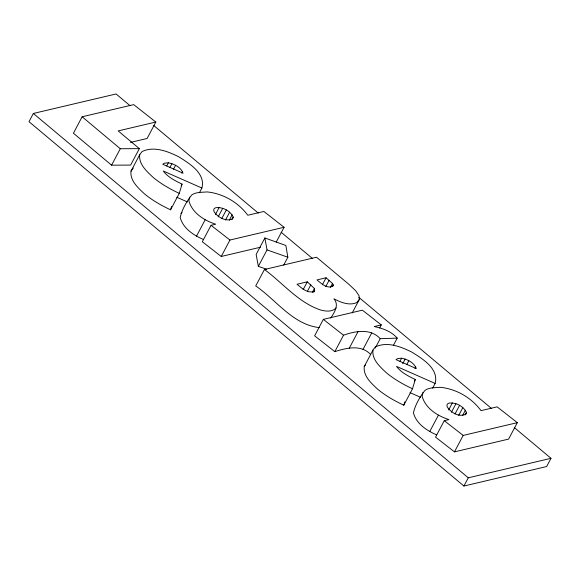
<?xml version="1.0" encoding="UTF-8"?>
<svg xmlns="http://www.w3.org/2000/svg" width="580" height="580" viewBox="0 0 580 580"><rect width="100%" height="100%" fill="white"/><g stroke="black" fill="none" stroke-linecap="round" stroke-linejoin="round"><path stroke-width="0.87" d="M131 171.158C129.855 180.684 138.127 187.891 144.405 193.807C152.293 200.368 161.298 205.472 170.563 209.822L179.271 193.379L182.047 184.106C175.196 180.793 167.924 177.226 163.263 171.006L201.905 188.043C205.835 173.29 189.232 163.357 178.582 156.709C167.656 151.293 153.823 145.812 142.035 151.59L139.707 154.715L131 171.158L133.327 168.033M139.707 154.715C138.555 164.242 146.834 171.448 153.113 177.364C161.001 183.925 170.005 189.029 179.271 193.379M364.24 366.546C363.087 376.079 371.367 383.286 377.638 389.202C385.526 395.756 394.538 400.86 403.796 405.21L412.503 388.767L415.28 379.494C408.429 376.188 401.157 372.621 396.495 366.393L435.138 383.431C439.067 368.684 422.472 358.752 411.822 352.103C400.889 346.688 387.063 341.2 375.274 346.978L372.947 350.102L364.24 366.546L365.632 364.675M372.947 350.102C371.795 359.636 380.067 366.843 386.345 372.759C394.233 379.313 403.245 384.417 412.503 388.767M276.203 242.15L284.084 227.273L263.871 211.461L247.805 215.245C238.257 202.347 223.104 193.524 207.111 191.922C201.97 192.437 196.265 191.864 191.799 194.916C186.673 201.354 182.084 209.3 180.184 217.391C183.004 228.404 193.64 235.255 203.479 239.518M189.674 197.113L188.892 200.948C192.263 213.034 204.334 220.596 215.716 224.199L211.033 225.308L202.326 241.751L221.241 256.476L260.529 247.21M422.914 392.5L422.131 396.336C425.495 408.429 437.574 415.99 448.956 419.594L444.265 420.696L435.565 437.139L454.474 451.863L508.609 439.103L517.316 422.661L497.111 406.848L481.037 410.64C471.489 397.742 456.344 388.919 440.351 387.31C435.203 387.824 429.504 387.259 425.038 390.311C419.905 396.749 415.324 404.695 413.424 412.779C416.237 423.799 426.873 430.65 436.711 434.906M333.254 284.961L332.964 286.092C327.033 289.246 321.276 283.417 317.006 279.923L326.083 277.784L332.507 283.461L333.254 284.961L332.427 286.527M330.716 318.079C334.464 312.286 339.409 305.036 333.892 298.78C340.677 302.347 349.153 305.914 356.7 302.615L359.281 299.592L359.049 295.742L355.7 290.761L348.928 284.36L316.528 257.223L264.437 269.497L255.729 285.94C276.051 299.838 292.943 324.662 319.217 327.591M233.211 217.058L232.71 218.798C226.156 222.096 218.029 217.449 214.165 211.838A11.027 4.763 27.9 0 1 216.079 207.662C222.821 206.944 230.362 210.852 233.211 217.058L231.964 219.407M466.443 412.452L465.943 414.185C459.389 417.484 451.269 412.844 447.397 407.233A11.027 4.763 27.9 0 1 449.319 403.049C456.054 402.339 463.601 406.247 466.443 412.452L465.203 414.801M170.563 209.822L171.571 206.444M403.796 405.21L404.811 401.838M129.949 105.589L116.08 93.967L33.35 113.462L29 121.684L463.92 486.033L546.65 466.537L551 458.316L514.235 427.518M82.135 116.776L73.428 133.219L111.578 165.177L130.638 165.09L139.345 148.647L118.168 130.913L155.817 122.039L133.697 104.625L82.135 116.776L120.285 148.734L139.345 148.647M111.578 165.177L120.285 148.734M155.817 122.039L147.11 138.482L130.478 142.404M166.728 165.931L168.388 162.799C174.225 163.951 180.982 167.272 183.055 173.188L162.755 164.242L164.51 163.161L168.388 162.799M169.868 167.533L171.941 163.618M173.529 169.201L175.602 165.285M181.75 173.108L182.577 171.542M181.214 185.673L182.047 184.106M199.418 192.741L201.905 188.043M196.468 236.219L205.175 219.776M215.419 214.535L219.153 207.488M218.152 216.92L222.713 208.307M221.777 218.551L226.338 209.938M225.475 220.045L229.622 212.215M229.26 220.284L232.16 214.803M221.241 256.476L229.941 240.033L284.084 227.273M283.707 265.067L287.854 257.237L285.846 245.463L264.857 237.974L256.15 254.417L258.339 266.343L266.662 269.279M258.339 266.343L267.046 249.9L264.857 237.974M303.13 289.666L307.277 281.837L314.411 288.499L314.614 290.711L313.78 292.276M307.523 291.087L310.844 284.824M312.344 292.414L314.411 288.499M322.357 284.831L326.083 277.784M325.779 286.571L329.099 280.307M330.44 287.375L332.507 283.461M379.625 328.033L381.285 324.901L362.377 310.177L323.328 319.377L314.621 335.82L334.827 351.632C346.202 348.022 360.695 344.353 370.236 354.068M352.234 312.903L359.281 299.592M334.827 351.632L343.534 335.189C355.438 330.984 370.649 328.149 380.219 338.691L397.242 338.111L393.515 345.158M349.262 348.232L357.969 331.789M363.029 349.349L371.736 332.906M375.245 348.087L380.219 338.691M399.968 361.325L401.621 358.193C407.457 359.339 414.214 362.66 416.288 368.583L395.988 359.629L397.75 358.556L401.621 358.193M402.687 363.711L405.173 359.013M406.768 364.595L408.842 360.68M414.983 368.496L415.816 366.93M414.453 381.06L415.28 379.494M432.651 388.129L435.138 383.431M429.708 431.607L438.415 415.164M448.659 409.929L452.385 402.882M451.385 412.308L455.945 403.695M455.017 413.946L459.577 405.333M458.708 415.439L462.854 407.61M462.499 415.679L465.399 410.198M454.474 451.863L463.181 435.421L517.316 422.661M463.92 486.033L468.277 477.811L551 458.316M180.967 213.556L182.033 212.454M336.11 307.9C332.057 312.373 325.148 311.308 319.95 309.793C297.975 302.115 282.699 282.924 264.437 269.497M314.614 290.711L313.606 291.631C307.081 293.328 301.629 288.079 297.032 284.251L307.277 281.837M381.285 324.901L374.216 326.569C382.684 328.236 391.42 331.463 397.242 338.111M267.046 249.9L287.854 257.237M176.755 197.236L187.442 201.949M409.988 392.624L420.674 397.336M211.033 225.308L229.941 240.033M444.265 420.696L463.181 435.421M323.328 319.377L343.534 335.189M153.533 125.345L258.281 213.092M281.169 232.268L312.381 258.419M358.861 297.351L491.347 408.342M33.35 113.462L468.277 477.811"/></g></svg>
